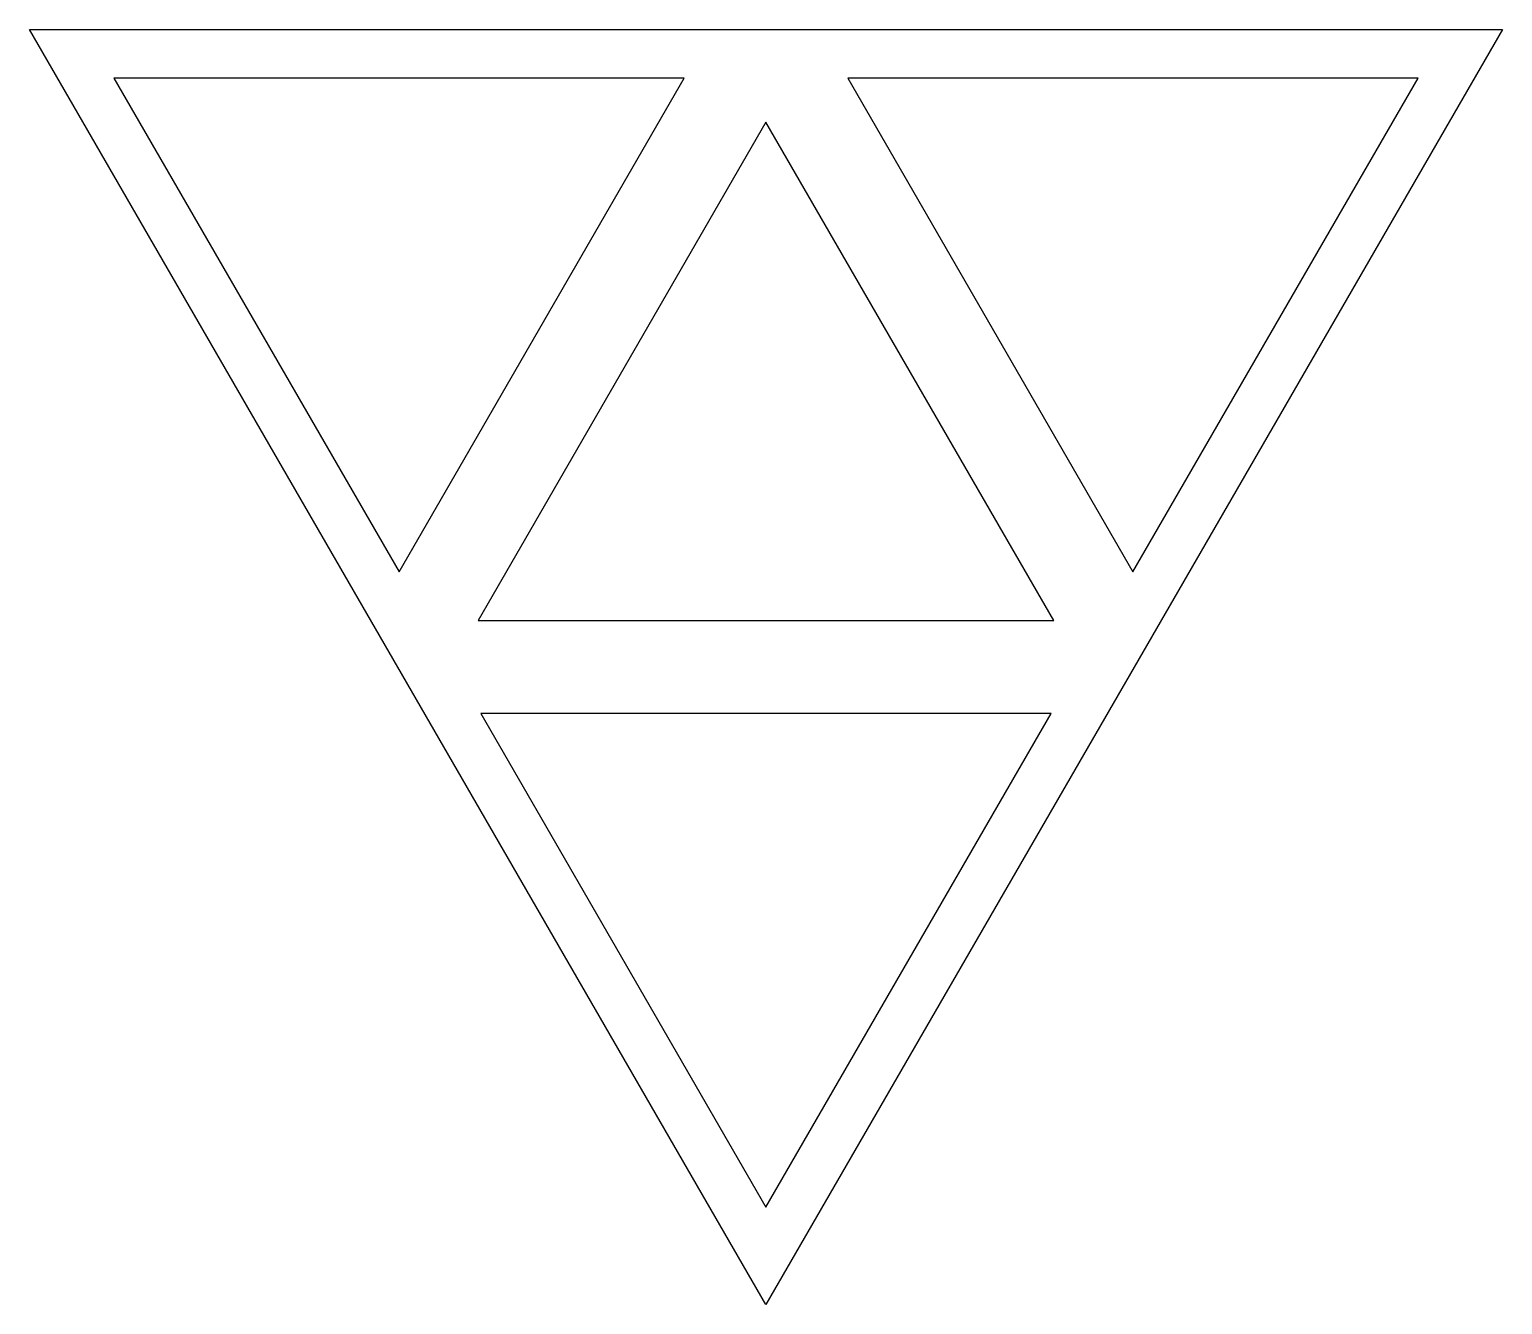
# Model space of a CAD drawing. Header units: inches. Extents: x -0.81 to 0.81, y -1.4 to 0.
import ezdxf

# ---------------------------------------------------------------- set-up
doc = ezdxf.new("R2010")
doc.units = ezdxf.units.IN
doc.header["$MEASUREMENT"] = 0

msp = doc.modelspace()

# ---------------------------------------------------------------- linework, layer by layer
for points in [[(-0.4041, -0.6999), (-0.8081, 0), (0, 0), (0.8081, 0), (0.4041, -0.6999), (0, -1.3997)], [(-0.0897, -0.0535), (-0.7154, -0.0535), (-0.4026, -0.5954)], [(0.0897, -0.0535), (0.4026, -0.5954), (0.7154, -0.0535)], [(0.3159, -0.649), (0, -0.1018), (-0.3159, -0.649)], [(0.3129, -0.7508), (-0.3129, -0.7508), (0, -1.2927)]]:
    msp.add_lwpolyline(points, close=True)

doc.saveas('drawing.dxf')
